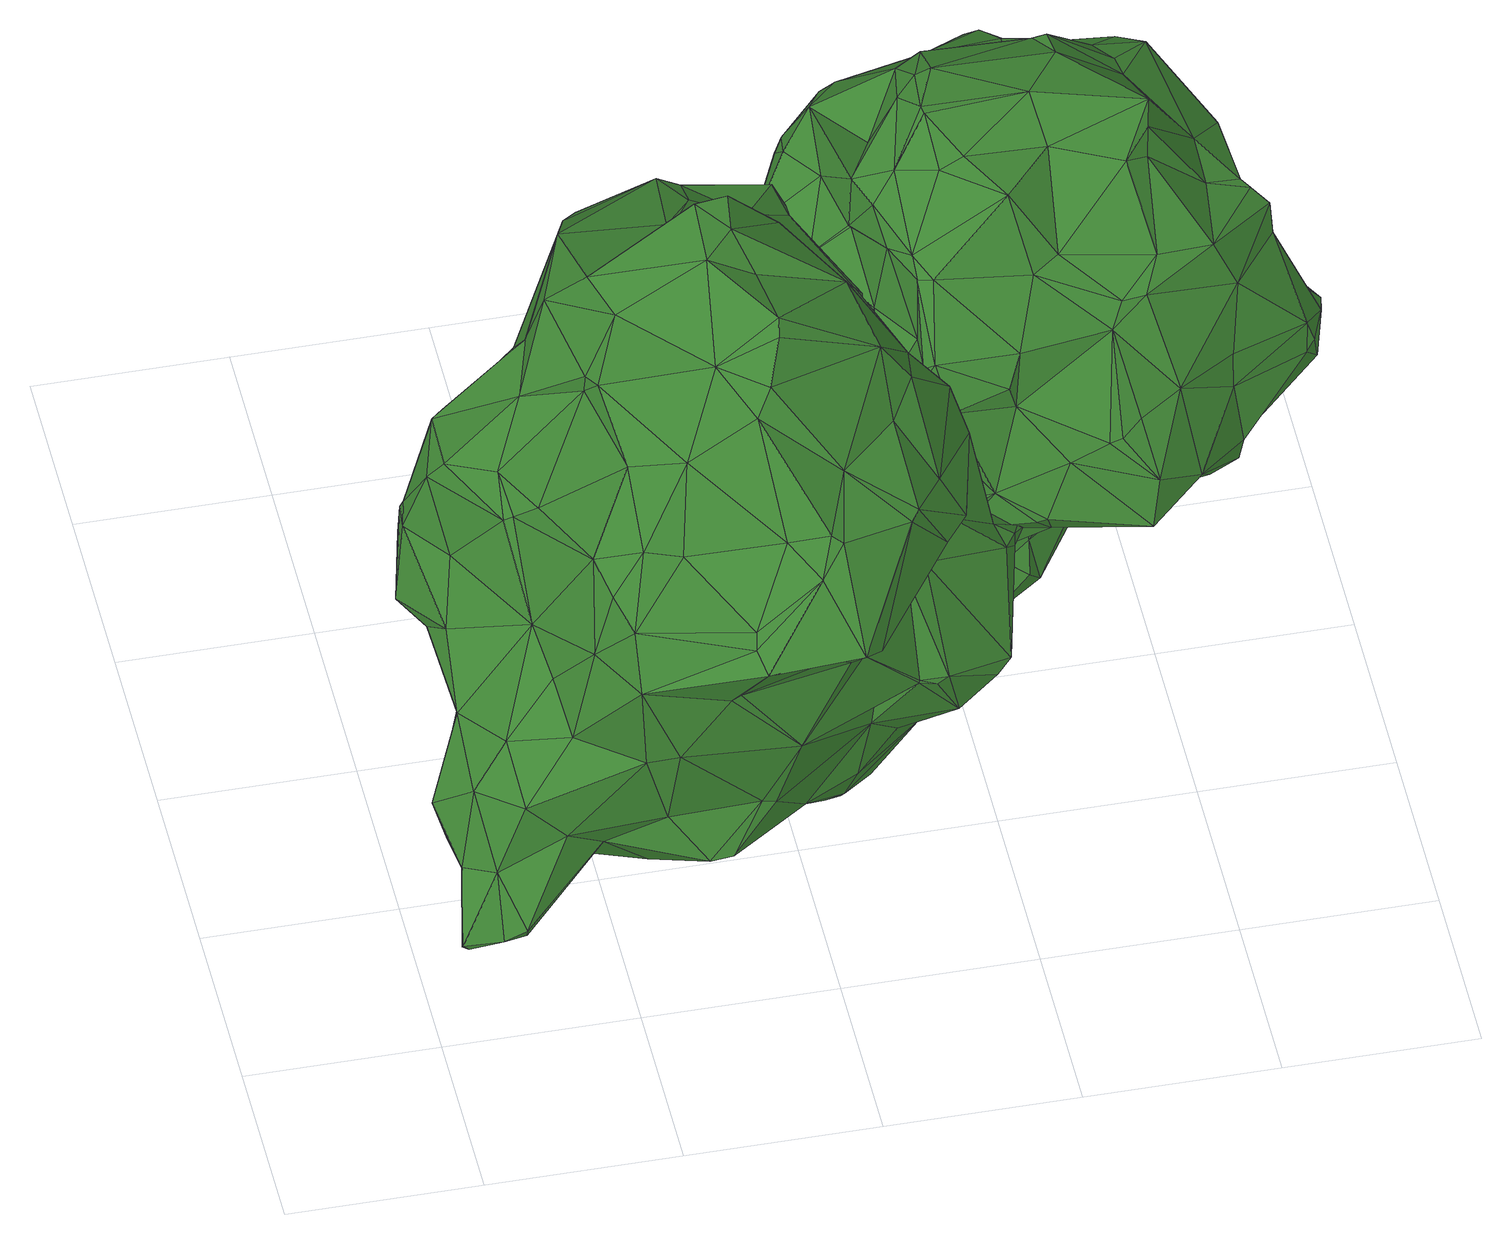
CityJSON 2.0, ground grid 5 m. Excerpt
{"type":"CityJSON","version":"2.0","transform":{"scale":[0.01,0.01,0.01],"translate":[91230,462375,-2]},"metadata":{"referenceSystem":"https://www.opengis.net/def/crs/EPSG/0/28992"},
"CityObjects":{
"tree1":{"type":"SolitaryVegetationObject","attributes":{"gtid":41,"crown_width_m":15.47,"crown_median_z":5.97,"trunk_H_m":6.98,"trunk_DBH_m":0.792,"trunk_radius_m":0.396,"trunk_base_height_m":-1.01,"original_gtid":"41"},"geometry":[{"type":"Solid","lod":"3","boundaries":[[[[0,1,2]],[[3,4,5]],[[6,7,8]],[[6,8,9]],[[10,11,12]],[[13,14,15]],[[16,17,18]],[[19,20,21]],[[22,23,24]],[[25,26,27]],[[28,29,30]],[[31,32,33]],[[34,35,36]],[[37,38,39]],[[40,41,42]],[[43,44,45]],[[46,2,47]],[[48,49,50]],[[34,36,51]],[[52,53,54]],[[55,56,3]],[[57,58,59]],[[60,61,62]],[[55,63,64]],[[65,64,63]],[[11,66,67]],[[68,69,70]],[[21,71,72]],[[20,71,21]],[[73,71,20]],[[24,74,75]],[[76,77,61]],[[78,79,80]],[[81,82,83]],[[19,70,69]],[[19,69,20]],[[80,84,85]],[[86,87,88]],[[61,89,76]],[[90,91,15]],[[92,91,90]],[[57,59,93]],[[52,93,59]],[[19,94,70]],[[77,76,95]],[[77,95,96]],[[97,66,11]],[[98,99,100]],[[101,102,103]],[[104,24,23]],[[105,106,107]],[[106,105,108]],[[41,68,42]],[[41,109,68]],[[11,67,110]],[[111,112,113]],[[104,74,24]],[[14,114,15]],[[115,116,117]],[[118,117,116]],[[119,120,121]],[[122,97,123]],[[124,80,125]],[[72,121,120]],[[11,110,12]],[[18,126,127]],[[18,41,126]],[[18,17,41]],[[66,128,129]],[[130,128,66]],[[23,110,104]],[[94,26,131]],[[25,131,26]],[[132,133,121]],[[134,135,136]],[[137,71,138]],[[139,140,103]],[[126,80,127]],[[141,142,143]],[[144,145,146]],[[144,146,147]],[[67,66,148]],[[58,149,59]],[[150,151,32]],[[2,149,58]],[[106,108,152]],[[150,32,153]],[[154,82,31]],[[66,155,148]],[[38,117,39]],[[100,117,38]],[[2,58,0]],[[156,142,141]],[[101,157,158]],[[159,160,161]],[[162,161,160]],[[122,153,81]],[[129,163,164]],[[52,59,149]],[[0,58,134]],[[113,165,111]],[[90,166,167]],[[90,167,168]],[[72,169,121]],[[123,97,170]],[[16,18,171]],[[168,172,90]],[[131,42,94]],[[150,173,174]],[[175,176,177]],[[27,178,119]],[[179,129,128]],[[127,80,124]],[[92,172,141]],[[94,21,178]],[[126,78,80]],[[180,181,76]],[[5,182,3]],[[129,155,66]],[[91,183,13]],[[122,130,97]],[[102,184,171]],[[48,171,184]],[[14,101,114]],[[14,13,101]],[[144,185,145]],[[60,89,61]],[[86,88,28]],[[36,131,25]],[[52,186,93]],[[42,68,70]],[[149,53,52]],[[61,77,96]],[[141,143,92]],[[48,16,171]],[[187,188,189]],[[190,29,28]],[[119,45,27]],[[27,45,25]],[[143,142,191]],[[100,38,98]],[[18,192,171]],[[97,130,66]],[[143,191,193]],[[92,143,193]],[[16,109,17]],[[41,17,109]],[[142,156,194]],[[187,189,195]],[[127,113,18]],[[80,79,84]],[[8,113,112]],[[111,165,124]],[[127,165,113]],[[127,124,165]],[[129,164,155]],[[152,155,164]],[[43,45,119]],[[72,71,137]],[[191,142,194]],[[193,196,30]],[[193,30,29]],[[197,198,199]],[[200,201,198]],[[1,47,2]],[[202,203,204]],[[98,38,22]],[[35,40,131]],[[35,131,36]],[[205,206,207]],[[207,208,205]],[[173,150,209]],[[150,153,209]],[[87,86,210]],[[196,28,30]],[[29,190,211]],[[134,1,0]],[[62,64,60]],[[26,94,178]],[[26,178,27]],[[57,134,58]],[[42,70,94]],[[25,44,36]],[[21,72,178]],[[25,45,44]],[[40,42,131]],[[212,213,34]],[[214,34,213]],[[214,213,212]],[[57,135,134]],[[51,36,44]],[[46,1,215]],[[121,169,216]],[[217,50,49]],[[73,138,71]],[[218,200,219]],[[74,108,105]],[[220,221,199]],[[109,222,68]],[[163,223,200]],[[201,200,223]],[[1,224,188]],[[201,199,198]],[[216,132,121]],[[198,225,226]],[[87,226,225]],[[51,227,162]],[[51,44,227]],[[155,108,148]],[[101,228,157]],[[84,229,85]],[[195,230,231]],[[119,178,120]],[[120,178,72]],[[153,122,209]],[[232,220,233]],[[15,91,13]],[[189,188,234]],[[189,234,195]],[[99,84,79]],[[166,15,114]],[[166,114,140]],[[98,235,99]],[[104,108,74]],[[110,108,104]],[[179,233,220]],[[93,236,57]],[[179,220,199]],[[144,219,200]],[[147,219,144]],[[54,53,197]],[[151,237,238]],[[37,39,239]],[[239,39,159]],[[83,232,233]],[[236,82,154]],[[240,9,8]],[[32,82,153]],[[57,236,154]],[[212,207,115]],[[69,228,204]],[[29,91,193]],[[241,31,33]],[[205,162,206]],[[230,136,65]],[[44,182,227]],[[5,227,182]],[[169,72,137]],[[241,33,89]],[[175,177,75]],[[208,207,212]],[[83,186,232]],[[186,83,93]],[[76,89,238]],[[241,242,135]],[[123,209,122]],[[176,175,240]],[[153,82,81]],[[243,173,244]],[[243,244,245]],[[217,49,102]],[[217,102,101]],[[148,108,110]],[[148,110,67]],[[237,76,238]],[[172,92,90]],[[210,226,87]],[[227,5,246]],[[247,204,228]],[[134,248,1]],[[95,159,161]],[[95,161,96]],[[62,61,56]],[[118,162,160]],[[75,98,24]],[[22,24,98]],[[197,199,221]],[[197,221,54]],[[43,182,44]],[[129,179,223]],[[163,129,223]],[[34,51,205]],[[54,232,186]],[[186,52,54]],[[154,31,135]],[[136,242,65]],[[135,242,136]],[[164,163,218]],[[150,180,151]],[[249,183,211]],[[92,193,91]],[[90,15,166]],[[101,103,114]],[[193,191,196]],[[200,198,144]],[[147,250,251]],[[209,123,244]],[[60,64,242]],[[181,252,253]],[[181,253,95]],[[182,43,133]],[[182,133,3]],[[96,161,246]],[[216,230,65]],[[99,117,100]],[[249,254,183]],[[13,183,254]],[[255,116,207]],[[115,99,79]],[[39,117,118]],[[118,160,256]],[[50,222,109]],[[159,256,160]],[[22,257,23]],[[9,146,145]],[[9,250,146]],[[257,258,12]],[[257,239,258]],[[110,23,257]],[[222,157,69]],[[259,125,235]],[[259,235,98]],[[107,260,261]],[[110,257,12]],[[74,175,75]],[[125,259,177]],[[75,177,259]],[[105,175,74]],[[79,78,262]],[[9,139,7]],[[231,216,138]],[[231,230,216]],[[169,138,216]],[[80,229,125]],[[85,229,80]],[[115,79,262]],[[212,115,262]],[[140,263,166]],[[166,263,167]],[[192,264,7]],[[113,7,264]],[[118,116,255]],[[265,266,195]],[[265,138,202]],[[231,138,265]],[[144,226,185]],[[202,138,73]],[[107,261,105]],[[175,105,261]],[[266,249,211]],[[125,229,235]],[[162,205,51]],[[227,246,162]],[[215,190,88]],[[245,244,123]],[[190,28,88]],[[267,266,211]],[[134,136,248]],[[197,268,88]],[[31,82,32]],[[236,93,82]],[[93,83,82]],[[233,179,128]],[[147,146,250]],[[240,175,261]],[[219,147,269]],[[69,157,228]],[[251,260,107]],[[198,226,144]],[[156,270,196]],[[257,22,37]],[[257,37,239]],[[151,180,237]],[[115,117,99]],[[197,225,198]],[[87,225,197]],[[210,185,226]],[[210,168,185]],[[132,216,63]],[[41,40,271]],[[230,248,136]],[[54,221,232]],[[232,221,220]],[[241,135,31]],[[171,192,103]],[[111,177,176]],[[88,87,197]],[[173,209,244]],[[169,137,138]],[[10,12,170]],[[243,170,12]],[[188,215,1]],[[113,8,7]],[[102,49,184]],[[12,258,243]],[[19,21,94]],[[145,167,263]],[[6,9,7]],[[91,211,183]],[[35,34,214]],[[95,76,181]],[[272,95,273]],[[272,273,159]],[[89,33,238]],[[112,274,8]],[[10,170,97]],[[130,122,81]],[[155,152,108]],[[4,3,56]],[[4,56,61]],[[273,239,159]],[[159,39,256]],[[161,162,246]],[[55,62,56]],[[55,64,62]],[[275,133,132]],[[3,133,275]],[[3,275,132]],[[119,133,43]],[[119,121,133]],[[4,246,5]],[[96,246,61]],[[4,61,246]],[[176,274,111]],[[125,177,124]],[[124,177,111]],[[112,111,274]],[[8,274,240]],[[240,261,260]],[[240,260,9]],[[190,215,211]],[[200,218,163]],[[158,157,222]],[[29,211,91]],[[230,195,248]],[[64,65,242]],[[167,145,185]],[[167,185,168]],[[245,170,243]],[[69,203,73]],[[1,248,224]],[[195,224,248]],[[231,265,195]],[[267,211,215]],[[141,270,156]],[[151,238,32]],[[32,238,33]],[[256,39,118]],[[37,22,38]],[[115,207,116]],[[130,81,276]],[[130,276,128]],[[128,276,233]],[[83,233,276]],[[83,276,81]],[[132,63,3]],[[273,253,252]],[[3,63,55]],[[216,65,63]],[[237,180,76]],[[48,184,49]],[[40,35,271]],[[262,271,212]],[[262,78,271]],[[41,271,126]],[[78,126,271]],[[172,270,141]],[[215,187,267]],[[188,187,215]],[[277,243,278]],[[267,187,266]],[[195,266,187]],[[243,258,278]],[[75,259,98]],[[176,240,274]],[[266,247,249]],[[202,204,247]],[[266,265,247]],[[202,247,265]],[[215,88,46]],[[272,159,95]],[[123,170,245]],[[140,114,103]],[[171,103,102]],[[101,158,217]],[[50,217,158]],[[197,53,268]],[[28,196,86]],[[145,263,9]],[[158,222,50]],[[68,222,69]],[[48,50,16]],[[109,16,50]],[[57,279,135]],[[18,264,192]],[[113,264,18]],[[277,239,273]],[[277,273,252]],[[224,195,234]],[[224,234,188]],[[60,242,89]],[[277,278,239]],[[247,228,254]],[[255,207,206]],[[118,255,206]],[[118,206,162]],[[241,89,242]],[[239,278,258]],[[173,243,277]],[[10,97,11]],[[7,139,103]],[[7,103,192]],[[20,69,73]],[[147,251,107]],[[208,280,205]],[[208,212,280]],[[194,156,196]],[[191,194,196]],[[34,280,212]],[[271,281,212]],[[271,35,281]],[[214,281,35]],[[214,212,281]],[[204,203,69]],[[73,203,202]],[[139,9,263]],[[139,263,140]],[[168,270,172]],[[86,196,270]],[[168,210,270]],[[86,270,210]],[[205,280,34]],[[277,252,174]],[[277,174,173]],[[150,174,180]],[[180,174,181]],[[181,174,252]],[[199,201,223]],[[199,223,179]],[[2,268,149]],[[53,149,268]],[[46,47,1]],[[268,2,46]],[[268,46,88]],[[273,95,253]],[[154,135,279]],[[154,279,57]],[[229,84,235]],[[99,235,84]],[[247,254,249]],[[101,254,228]],[[13,254,101]],[[218,269,164]],[[219,269,218]],[[107,106,269]],[[107,269,147]],[[106,152,269]],[[164,269,152]],[[251,250,260]],[[9,260,250]],[[282,283,284]],[[282,284,285]],[[285,284,286]],[[285,286,287]],[[284,283,288]],[[284,288,286]],[[286,288,289]],[[286,289,287]],[[288,283,290]],[[288,290,289]],[[289,290,291]],[[289,291,287]],[[290,283,292]],[[290,292,291]],[[291,292,293]],[[291,293,287]],[[292,283,294]],[[292,294,293]],[[293,294,295]],[[293,295,287]],[[294,283,296]],[[294,296,295]],[[295,296,297]],[[295,297,287]],[[296,283,298]],[[296,298,297]],[[297,298,299]],[[297,299,287]],[[298,283,300]],[[298,300,299]],[[299,300,301]],[[299,301,287]],[[300,283,302]],[[300,302,301]],[[301,302,303]],[[301,303,287]],[[302,283,304]],[[302,304,303]],[[303,304,305]],[[303,305,287]],[[304,283,306]],[[304,306,305]],[[305,306,307]],[[305,307,287]],[[306,283,308]],[[306,308,307]],[[307,308,309]],[[307,309,287]],[[308,283,310]],[[308,310,309]],[[309,310,311]],[[309,311,287]],[[310,283,312]],[[310,312,311]],[[311,312,313]],[[311,313,287]],[[312,283,314]],[[312,314,313]],[[313,314,315]],[[313,315,287]],[[314,283,316]],[[314,316,315]],[[315,316,317]],[[315,317,287]],[[316,283,318]],[[316,318,317]],[[317,318,319]],[[317,319,287]],[[318,283,320]],[[318,320,319]],[[319,320,321]],[[319,321,287]],[[320,283,322]],[[320,322,321]],[[321,322,323]],[[321,323,287]],[[322,283,324]],[[322,324,323]],[[323,324,325]],[[323,325,287]],[[324,283,326]],[[324,326,325]],[[325,326,327]],[[325,327,287]],[[326,283,328]],[[326,328,327]],[[327,328,329]],[[327,329,287]],[[328,283,330]],[[328,330,329]],[[329,330,331]],[[329,331,287]],[[330,283,282]],[[330,282,331]],[[331,282,285]],[[331,285,287]]]]}]},
"tree2":{"type":"SolitaryVegetationObject","attributes":{"gtid":53,"crown_width_m":13.97,"crown_median_z":5.99,"trunk_H_m":6.91,"trunk_DBH_m":0.704,"trunk_radius_m":0.352,"trunk_base_height_m":-0.92,"original_gtid":"53"},"geometry":[{"type":"Solid","lod":"3","boundaries":[[[[332,333,334]],[[335,336,337]],[[338,339,340]],[[341,342,343]],[[344,345,346]],[[347,348,349]],[[350,348,351]],[[352,353,354]],[[355,356,357]],[[358,359,360]],[[361,362,363]],[[333,332,360]],[[364,365,366]],[[367,368,369]],[[370,347,371]],[[335,372,373]],[[374,375,376]],[[377,378,379]],[[380,381,334]],[[335,382,336]],[[383,384,385]],[[383,385,386]],[[387,388,389]],[[351,390,350]],[[391,392,393]],[[394,395,396]],[[363,397,398]],[[369,399,400]],[[401,402,403]],[[370,371,404]],[[405,406,407]],[[405,408,406]],[[409,332,410]],[[411,412,356]],[[411,356,355]],[[413,414,349]],[[415,416,412]],[[349,350,413]],[[417,418,419]],[[415,412,411]],[[332,334,420]],[[421,397,363]],[[369,400,422]],[[423,424,425]],[[421,363,362]],[[426,427,428]],[[407,406,429]],[[430,416,431]],[[382,416,415]],[[370,407,432]],[[431,382,335]],[[433,390,434]],[[363,398,435]],[[436,411,437]],[[438,353,439]],[[362,440,421]],[[441,442,443]],[[335,373,431]],[[444,445,446]],[[352,354,447]],[[352,447,427]],[[448,422,449]],[[450,409,451]],[[452,453,454]],[[452,454,455]],[[337,336,456]],[[334,381,420]],[[457,374,458]],[[459,369,447]],[[460,461,462]],[[460,462,463]],[[464,465,466]],[[402,438,443]],[[349,467,468]],[[347,349,468]],[[455,454,469]],[[357,470,471]],[[472,473,474]],[[353,352,441]],[[447,369,368]],[[475,476,477]],[[478,475,477]],[[378,479,379]],[[479,480,481]],[[337,345,335]],[[478,482,483]],[[484,346,345]],[[420,381,485]],[[486,485,381]],[[487,488,489]],[[440,490,421]],[[491,492,493]],[[452,494,495]],[[496,497,498]],[[358,360,499]],[[500,501,502]],[[419,418,503]],[[504,342,505]],[[506,484,507]],[[464,508,465]],[[409,410,451]],[[506,488,343]],[[509,510,511]],[[506,512,488]],[[455,513,452]],[[514,388,515]],[[514,515,450]],[[443,516,402]],[[349,414,467]],[[391,517,392]],[[366,399,518]],[[366,497,399]],[[444,519,520]],[[521,391,522]],[[431,416,382]],[[362,361,440]],[[509,523,524]],[[481,480,525]],[[526,527,528]],[[522,529,521]],[[530,355,531]],[[532,481,525]],[[532,525,533]],[[529,534,521]],[[535,534,529]],[[536,519,537]],[[491,493,538]],[[385,384,539]],[[447,428,427]],[[540,541,542]],[[540,543,541]],[[544,542,541]],[[443,438,439]],[[441,443,439]],[[545,546,547]],[[548,547,546]],[[549,550,551]],[[544,552,542]],[[370,553,405]],[[468,554,347]],[[555,429,357]],[[439,353,441]],[[428,368,367]],[[434,501,556]],[[556,501,557]],[[447,354,472]],[[544,351,348]],[[544,348,558]],[[548,545,547]],[[548,559,545]],[[560,380,561]],[[554,371,347]],[[506,458,374]],[[540,542,552]],[[562,563,564]],[[404,371,554]],[[390,433,413]],[[407,370,405]],[[496,399,497]],[[400,399,496]],[[565,456,336]],[[405,553,408]],[[566,358,567]],[[566,567,568]],[[451,514,450]],[[404,553,370]],[[379,479,481]],[[430,470,416]],[[332,409,450]],[[497,569,498]],[[470,357,412]],[[356,412,357]],[[416,470,412]],[[447,368,428]],[[570,571,427]],[[343,488,487]],[[570,427,426]],[[361,572,440]],[[420,485,394]],[[514,525,480]],[[420,410,332]],[[376,573,463]],[[377,574,575]],[[459,447,472]],[[474,459,472]],[[385,576,386]],[[425,575,423]],[[445,577,427]],[[442,577,445]],[[436,415,411]],[[487,578,341]],[[353,472,354]],[[379,481,579]],[[504,551,342]],[[343,342,551]],[[475,453,476]],[[491,400,496]],[[538,400,491]],[[580,581,524]],[[507,484,345]],[[507,345,337]],[[428,367,448]],[[561,380,582]],[[455,583,503]],[[584,503,583]],[[585,502,586]],[[573,502,501]],[[397,453,398]],[[532,579,481]],[[569,579,532]],[[569,532,498]],[[587,540,333]],[[332,450,360]],[[495,494,588]],[[366,589,364]],[[590,543,591]],[[480,388,514]],[[479,388,480]],[[559,592,545]],[[587,543,540]],[[593,574,594]],[[474,593,594]],[[376,375,573]],[[376,346,484]],[[343,551,458]],[[568,494,566]],[[497,595,569]],[[579,569,595]],[[384,515,539]],[[558,561,552]],[[531,468,467]],[[596,355,597]],[[386,425,424]],[[521,598,391]],[[599,376,484]],[[465,600,466]],[[465,601,600]],[[406,602,429]],[[603,511,510]],[[367,369,448]],[[534,548,604]],[[555,605,429]],[[604,492,598]],[[604,598,521]],[[431,373,430]],[[568,482,478]],[[540,582,606]],[[604,548,546]],[[499,384,383]],[[549,551,504]],[[343,487,341]],[[607,608,609]],[[383,610,567]],[[499,515,384]],[[558,552,544]],[[443,611,612]],[[613,605,555]],[[360,359,333]],[[506,599,484]],[[373,372,463]],[[473,338,614]],[[423,614,338]],[[453,475,454]],[[446,445,571]],[[541,390,544]],[[494,568,588]],[[444,446,519]],[[615,606,333]],[[540,606,615]],[[540,615,333]],[[507,512,506]],[[614,593,616]],[[344,346,376]],[[617,508,618]],[[395,608,607]],[[503,513,455]],[[453,452,495]],[[469,454,478]],[[533,619,532]],[[543,390,541]],[[537,592,559]],[[537,559,535]],[[527,620,528]],[[621,528,620]],[[621,620,622]],[[613,555,471]],[[443,612,623]],[[606,380,334]],[[570,426,537]],[[575,574,593]],[[486,624,609]],[[592,537,625]],[[426,625,537]],[[492,546,493]],[[545,493,546]],[[551,457,458]],[[611,442,445]],[[465,508,617]],[[465,617,601]],[[443,442,611]],[[594,589,474]],[[506,343,458]],[[333,606,334]],[[483,403,626]],[[513,503,627]],[[429,602,357]],[[433,628,414]],[[433,414,413]],[[512,437,488]],[[467,414,628]],[[357,471,555]],[[472,339,473]],[[355,602,408]],[[357,602,355]],[[530,531,467]],[[393,629,391]],[[396,451,630]],[[396,630,394]],[[421,588,476]],[[477,476,588]],[[527,598,492]],[[390,351,544]],[[360,450,631]],[[360,631,499]],[[434,464,501]],[[355,596,531]],[[573,375,586]],[[591,587,632]],[[591,632,566]],[[359,632,587]],[[611,419,612]],[[478,588,568]],[[478,477,588]],[[385,539,389]],[[633,590,634]],[[387,515,388]],[[558,348,432]],[[382,415,565]],[[382,565,336]],[[635,580,523]],[[580,524,523]],[[345,372,335]],[[621,622,498]],[[435,636,363]],[[617,452,513]],[[377,364,574]],[[364,589,594]],[[427,577,637]],[[638,434,556]],[[562,639,640]],[[393,641,642]],[[575,614,423]],[[499,383,358]],[[576,643,644]],[[576,644,425]],[[536,642,519]],[[474,473,616]],[[401,438,402]],[[590,508,464]],[[575,593,614]],[[645,423,646]],[[338,646,423]],[[377,647,378]],[[643,378,647]],[[576,385,648]],[[561,582,552]],[[505,635,504]],[[505,580,635]],[[625,426,449]],[[577,442,637]],[[363,636,361]],[[435,504,635]],[[483,482,424]],[[406,408,602]],[[452,617,494]],[[516,584,583]],[[516,583,455]],[[499,631,515]],[[450,515,631]],[[616,593,474]],[[445,427,571]],[[474,589,459]],[[518,459,589]],[[427,637,352]],[[441,352,637]],[[559,534,535]],[[473,614,616]],[[586,502,573]],[[595,497,365]],[[522,649,529]],[[534,604,521]],[[459,518,369]],[[441,637,442]],[[394,630,420]],[[490,650,453]],[[635,636,435]],[[651,561,558]],[[424,482,610]],[[652,601,653]],[[653,601,549]],[[605,654,624]],[[609,624,654]],[[626,469,483]],[[455,469,626]],[[655,586,375]],[[424,610,386]],[[537,519,570]],[[425,386,576]],[[526,607,656]],[[617,627,657]],[[606,582,380]],[[425,647,575]],[[445,444,611]],[[419,611,444]],[[424,423,645]],[[424,645,483]],[[520,519,642]],[[403,646,338]],[[435,653,504]],[[495,490,453]],[[430,462,471]],[[587,333,359]],[[642,641,658]],[[429,605,659]],[[561,659,560]],[[560,659,605]],[[560,605,624]],[[628,530,467]],[[640,660,563]],[[656,660,640]],[[498,622,496]],[[476,453,421]],[[376,599,374]],[[506,374,599]],[[661,531,596]],[[421,453,397]],[[398,650,435]],[[377,575,647]],[[656,517,526]],[[386,610,383]],[[623,516,443]],[[350,390,413]],[[552,582,540]],[[565,512,456]],[[434,543,464]],[[638,433,434]],[[402,516,403]],[[626,403,516]],[[564,461,662]],[[564,662,663]],[[603,572,511]],[[358,566,632]],[[629,393,536]],[[642,536,393]],[[520,642,586]],[[428,449,426]],[[535,629,536]],[[535,536,537]],[[653,490,652]],[[613,471,462]],[[601,652,638]],[[528,607,526]],[[395,607,528]],[[440,572,603]],[[639,656,640]],[[457,551,417]],[[337,456,512]],[[407,558,432]],[[349,348,350]],[[347,432,348]],[[347,370,432]],[[571,519,446]],[[571,570,519]],[[419,444,417]],[[444,520,417]],[[567,482,568]],[[543,590,464]],[[494,617,618]],[[635,523,636]],[[523,361,636]],[[505,342,580]],[[490,510,652]],[[588,421,490]],[[495,588,490]],[[391,649,522]],[[649,391,629]],[[517,656,392]],[[639,392,656]],[[393,392,639]],[[623,584,516]],[[496,622,491]],[[612,584,623]],[[513,627,617]],[[419,584,612]],[[549,504,653]],[[434,390,543]],[[419,503,584]],[[383,567,358]],[[340,339,401]],[[401,339,438]],[[366,365,497]],[[437,489,488]],[[664,489,437]],[[594,574,364]],[[509,524,433]],[[433,638,509]],[[586,655,520]],[[587,591,543]],[[647,644,643]],[[564,563,461]],[[638,510,509]],[[652,510,638]],[[417,520,655]],[[457,655,374]],[[647,425,644]],[[503,418,627]],[[654,563,660]],[[560,381,380]],[[535,649,629]],[[529,649,535]],[[530,664,437]],[[501,466,573]],[[633,494,618]],[[573,466,556]],[[556,466,600]],[[369,518,399]],[[487,489,628]],[[338,340,401]],[[572,361,511]],[[517,391,598]],[[448,449,428]],[[518,589,366]],[[585,586,663]],[[613,654,605]],[[638,556,601]],[[601,556,600]],[[527,665,620]],[[622,620,665]],[[455,626,516]],[[337,512,507]],[[556,557,666]],[[655,375,374]],[[609,660,656]],[[633,618,508]],[[437,512,436]],[[501,666,557]],[[573,556,666]],[[517,598,527]],[[548,534,559]],[[625,545,592]],[[498,619,621]],[[532,619,498]],[[490,440,603]],[[603,510,490]],[[417,655,457]],[[372,344,463]],[[376,463,344]],[[361,523,509]],[[344,372,345]],[[533,396,667]],[[451,396,533]],[[401,403,338]],[[567,610,482]],[[361,509,511]],[[613,462,461]],[[373,462,430]],[[463,462,373]],[[358,632,359]],[[628,578,487]],[[668,669,460]],[[410,630,451]],[[453,650,398]],[[670,341,578]],[[663,642,658]],[[586,642,663]],[[420,630,410]],[[666,501,500]],[[671,666,500]],[[469,478,483]],[[624,486,381]],[[624,381,560]],[[494,634,566]],[[633,634,494]],[[379,365,377]],[[395,672,667]],[[395,528,672]],[[364,377,365]],[[533,667,619]],[[486,608,394]],[[609,608,486]],[[395,667,396]],[[673,573,666]],[[564,674,639]],[[468,661,554]],[[573,673,463]],[[463,673,460]],[[530,489,664]],[[628,489,530]],[[633,508,590]],[[464,466,501]],[[639,674,393]],[[591,566,634]],[[591,634,590]],[[545,625,449]],[[663,674,564]],[[622,665,491]],[[491,665,492]],[[492,665,527]],[[595,365,379]],[[379,579,595]],[[674,663,658]],[[355,530,411]],[[408,597,355]],[[654,660,609]],[[411,530,437]],[[645,646,483]],[[483,646,403]],[[478,454,475]],[[378,389,479]],[[387,539,515]],[[621,667,672]],[[619,667,621]],[[388,479,389]],[[643,389,378]],[[385,389,648]],[[576,648,389]],[[576,389,643]],[[674,641,393]],[[394,485,486]],[[527,675,517]],[[526,517,675]],[[526,675,527]],[[404,554,661]],[[461,654,613]],[[407,676,558]],[[651,558,676]],[[429,676,407]],[[659,561,676]],[[659,676,429]],[[651,676,561]],[[661,468,531]],[[596,597,661]],[[418,417,657]],[[353,339,472]],[[473,339,338]],[[353,438,339]],[[460,673,668]],[[430,471,470]],[[538,422,400]],[[673,666,668]],[[671,500,668]],[[671,668,666]],[[493,422,538]],[[387,389,539]],[[674,658,641]],[[653,435,650]],[[490,653,650]],[[461,563,654]],[[524,670,433]],[[433,670,578]],[[433,578,628]],[[528,621,672]],[[609,656,607]],[[562,640,563]],[[663,662,585]],[[601,550,549]],[[417,550,657]],[[657,550,601]],[[617,657,601]],[[551,550,417]],[[451,677,514]],[[525,514,677]],[[533,677,451]],[[525,677,533]],[[604,546,492]],[[394,608,395]],[[436,565,415]],[[512,565,436]],[[341,581,342]],[[670,581,341]],[[524,581,670]],[[580,342,581]],[[562,564,639]],[[369,422,448]],[[545,422,493]],[[449,422,545]],[[668,500,669]],[[662,669,500]],[[662,500,502]],[[662,502,585]],[[461,669,662]],[[460,669,461]],[[657,627,418]],[[661,597,404]],[[408,553,597]],[[404,597,553]],[[678,679,680]],[[678,680,681]],[[681,680,682]],[[681,682,683]],[[680,679,684]],[[680,684,682]],[[682,684,685]],[[682,685,683]],[[684,679,686]],[[684,686,685]],[[685,686,687]],[[685,687,683]],[[686,679,688]],[[686,688,687]],[[687,688,689]],[[687,689,683]],[[688,679,690]],[[688,690,689]],[[689,690,691]],[[689,691,683]],[[690,679,692]],[[690,692,691]],[[691,692,693]],[[691,693,683]],[[692,679,694]],[[692,694,693]],[[693,694,695]],[[693,695,683]],[[694,679,696]],[[694,696,695]],[[695,696,697]],[[695,697,683]],[[696,679,698]],[[696,698,697]],[[697,698,699]],[[697,699,683]],[[698,679,700]],[[698,700,699]],[[699,700,701]],[[699,701,683]],[[700,679,702]],[[700,702,701]],[[701,702,703]],[[701,703,683]],[[702,679,704]],[[702,704,703]],[[703,704,705]],[[703,705,683]],[[704,679,706]],[[704,706,705]],[[705,706,707]],[[705,707,683]],[[706,679,708]],[[706,708,707]],[[707,708,709]],[[707,709,683]],[[708,679,710]],[[708,710,709]],[[709,710,711]],[[709,711,683]],[[710,679,712]],[[710,712,711]],[[711,712,713]],[[711,713,683]],[[712,679,714]],[[712,714,713]],[[713,714,715]],[[713,715,683]],[[714,679,716]],[[714,716,715]],[[715,716,717]],[[715,717,683]],[[716,679,718]],[[716,718,717]],[[717,718,719]],[[717,719,683]],[[718,679,720]],[[718,720,719]],[[719,720,721]],[[719,721,683]],[[720,679,722]],[[720,722,721]],[[721,722,723]],[[721,723,683]],[[722,679,724]],[[722,724,723]],[[723,724,725]],[[723,725,683]],[[724,679,726]],[[724,726,725]],[[725,726,727]],[[725,727,683]],[[726,679,678]],[[726,678,727]],[[727,678,681]],[[727,681,683]]]]}]}
},
"vertices":[
[110,1034,854],[211,985,758],[73,886,774],[884,1724,742],[922,1723,815],[963,1699,776],[1192,479,631],[1171,445,546],[1262,309,794],[952,230,715],[953,777,1802],[974,611,1806],[1183,790,1719],[636,524,196],[642,506,199],[607,427,216],[1209,633,191],[1260,674,208],[1315,582,395],[1053,1188,256],[844,1236,180],[947,1344,173],[1434,759,1343],[1317,656,1496],[1354,501,1288],[1218,1549,331],[1224,1560,256],[1219,1565,255],[78,482,460],[133,563,327],[110,452,359],[429,1172,1290],[590,1349,1521],[662,1395,1403],[1075,1235,586],[1199,1034,348],[1202,1333,360],[1248,1032,1297],[1384,797,1219],[1285,1125,1240],[1280,964,253],[1320,771,220],[1252,969,210],[1079,1549,474],[1204,1543,445],[1186,1567,383],[139,831,719],[124,872,736],[1134,573,212],[1075,526,235],[1086,627,218],[1163,1328,610],[146,862,1197],[194,814,966],[307,717,1153],[700,1653,812],[885,1723,785],[192,1073,1028],[106,997,977],[107,959,1031],[623,1648,932],[909,1743,1038],[638,1668,870],[700,1518,790],[618,1625,869],[549,1385,746],[810,581,1701],[968,577,1773],[1088,887,205],[827,931,220],[1158,1059,208],[808,1292,185],[806,1424,171],[680,1083,220],[1272,354,1338],[1413,466,1185],[912,1568,1265],[1037,1672,1134],[1494,786,563],[1563,781,832],[1598,761,769],[457,940,1662],[429,1032,1448],[383,887,1399],[1608,775,824],[1618,763,824],[164,393,564],[248,406,705],[161,576,661],[848,1566,1215],[477,335,387],[314,474,272],[263,227,212],[192,1019,1237],[1234,1293,209],[1099,1443,1267],[1056,1645,1125],[832,791,1863],[1476,725,1209],[1493,785,910],[1423,773,1164],[760,602,236],[1067,509,246],[996,395,354],[1251,559,1450],[1246,317,1336],[1059,239,1372],[1086,96,1115],[1097,418,1443],[1121,731,197],[1239,656,1613],[1340,322,787],[1310,314,776],[1378,384,614],[694,452,240],[1283,859,839],[1196,904,1137],[1265,844,1127],[1259,1114,1220],[950,1512,255],[907,1503,257],[802,1480,336],[548,862,1796],[833,945,1908],[1522,449,697],[1554,649,876],[1497,714,539],[1503,649,550],[547,730,1551],[720,491,1478],[598,768,1745],[1238,1293,214],[822,1422,578],[1048,1544,523],[206,1129,916],[480,1282,975],[417,1285,883],[735,1388,208],[649,1233,308],[903,297,473],[790,266,341],[197,191,236],[111,196,224],[183,222,215],[543,190,1008],[645,214,752],[765,183,949],[838,86,1108],[931,503,1680],[92,893,1012],[816,1313,1654],[628,1380,1513],[1030,250,1394],[529,1120,1704],[284,1095,1223],[892,472,1612],[94,190,242],[858,855,262],[948,781,262],[1312,1213,1258],[1285,1192,1212],[1126,1422,1076],[1157,1307,968],[692,403,1246],[930,302,1341],[1480,410,684],[729,265,335],[632,303,469],[377,288,469],[724,1400,217],[911,874,1874],[1114,489,279],[257,198,254],[873,1198,1677],[873,1297,1635],[1354,403,1165],[1267,467,998],[1321,513,999],[971,1485,210],[585,562,1424],[925,1378,1500],[1006,1373,1515],[1083,1562,562],[552,711,192],[1111,526,236],[569,260,706],[185,839,1254],[496,740,544],[480,923,739],[594,915,688],[135,656,350],[109,201,222],[1140,453,375],[202,275,211],[93,194,238],[443,1032,377],[127,360,345],[353,593,906],[457,344,1018],[480,471,1217],[538,248,1163],[507,366,1178],[589,1071,224],[677,1042,219],[656,968,235],[935,1222,799],[943,1156,1061],[989,946,1007],[878,1017,813],[788,1053,1746],[271,286,584],[318,711,286],[1082,901,674],[898,1032,655],[923,1081,397],[222,757,627],[691,1389,519],[1044,599,246],[829,186,1166],[820,144,1145],[393,714,1181],[330,710,1167],[974,836,213],[598,431,1254],[475,1153,662],[378,463,838],[402,347,743],[1120,1502,673],[634,796,249],[1586,706,864],[425,1238,618],[580,1101,460],[307,786,1253],[522,782,1488],[576,1096,463],[1534,715,898],[226,1060,1225],[834,1372,1418],[662,1400,1414],[1254,1028,1462],[1106,225,994],[656,1385,1162],[641,1522,957],[1060,1011,1738],[823,1058,1770],[921,964,1901],[1073,1539,1016],[477,890,173],[425,1212,624],[445,851,164],[791,190,956],[1005,135,1083],[1112,1343,1547],[1144,1328,1482],[557,714,190],[1148,935,1161],[1298,1160,1235],[1336,789,1450],[1124,945,1630],[1407,609,1044],[1062,162,1041],[1134,144,1082],[1282,873,703],[865,292,487],[1251,511,453],[457,1033,335],[437,931,290],[401,757,312],[170,747,784],[1001,209,1287],[200,285,382],[1262,812,391],[1122,1268,1346],[1149,1310,1465],[1264,310,800],[859,1423,598],[524,771,1548],[1026,1228,1570],[1083,1003,1648],[439,1036,1033],[940,1132,713],[1025,830,479],[880,851,100],[840,852,99],[879,861,99],[869,871,797],[868,881,797],[829,872,797],[875,871,99],[864,891,797],[869,879,99],[858,899,796],[861,886,98],[850,905,796],[851,890,98],[841,910,796],[841,892,98],[830,911,796],[831,891,98],[820,910,795],[821,887,98],[810,907,795],[813,881,98],[802,900,795],[806,873,98],[796,892,796],[802,863,98],[791,883,796],[800,853,98],[790,873,796],[801,843,99],[791,862,796],[805,833,99],[794,853,797],[811,825,99],[800,844,797],[819,818,100],[808,838,797],[829,814,100],[818,834,798],[839,812,100],[828,832,798],[849,814,100],[838,833,798],[859,817,100],[848,837,798],[867,823,100],[857,843,798],[874,831,100],[863,851,798],[878,841,100],[867,860,798],
[1272,1749,1360],[1361,1827,1115],[1282,1783,1093],[1347,1018,228],[1414,1088,203],[1525,1075,200],[2266,1434,1192],[2339,1209,1266],[2321,1234,1131],[1884,1619,181],[2054,1598,204],[1868,1379,216],[1470,1103,264],[1547,1061,216],[1574,1071,237],[1273,2042,233],[1363,1990,372],[1447,1965,209],[1483,1971,331],[1460,1974,360],[2188,959,1007],[2399,1082,1064],[2191,975,1101],[1159,1612,183],[1153,1425,221],[1100,1429,328],[1725,1884,1156],[1664,1863,1110],[1522,1753,1322],[2050,1970,309],[2037,2040,402],[2147,1952,299],[1965,1173,1616],[1782,1237,1642],[1766,1039,1464],[1868,752,1087],[1921,791,1108],[1876,916,1300],[1162,1983,318],[1206,2029,202],[1351,1039,308],[1311,1042,322],[1726,1199,353],[1729,1304,550],[1654,1150,338],[2050,1307,1684],[1857,1498,1703],[1760,1355,1722],[1281,1745,985],[1221,1651,1082],[1321,1083,212],[1841,1832,1372],[1742,1863,1458],[1815,1762,1493],[2063,1769,1461],[1762,1614,1575],[1539,1597,1675],[1820,1604,1658],[1575,1868,501],[1307,888,711],[1384,936,832],[1459,952,823],[1087,1468,1288],[1212,1367,1267],[1269,1505,1393],[2191,1932,499],[2205,1907,496],[1695,997,1448],[1632,859,1323],[2376,1270,1066],[2467,1245,984],[2346,1503,957],[1141,2000,193],[1102,1949,260],[1077,1887,268],[1108,1917,351],[1056,1822,189],[1315,1736,1454],[1212,1702,1349],[1328,1454,179],[1181,1251,202],[1521,1956,290],[1513,1922,221],[1220,1219,203],[1182,1143,218],[1900,1305,705],[2115,1305,709],[2158,1271,659],[1192,1686,1314],[2151,1983,529],[1616,831,1172],[2277,1564,1317],[2105,1683,1306],[2126,1702,1493],[1931,692,833],[2073,785,894],[1950,702,977],[1085,1644,426],[1205,1122,343],[1231,1045,246],[1183,1963,355],[1721,1741,285],[1597,1793,521],[2186,1770,438],[1464,1284,242],[1451,1409,203],[2452,1169,1017],[2419,1087,1001],[1899,2022,475],[2396,1074,975],[2239,1062,742],[2449,1197,838],[2030,1111,752],[2124,937,741],[1998,914,762],[2035,862,1120],[1834,745,1083],[1737,759,1024],[1355,1734,1479],[1266,1626,1513],[2161,1719,863],[2212,1876,741],[2256,1872,806],[2308,1571,842],[1446,1113,201],[1903,1330,421],[1866,1312,345],[1968,949,1370],[1298,1312,634],[1280,1280,681],[1286,1222,510],[1438,1206,428],[1644,1666,787],[1740,1454,742],[1638,1507,719],[1490,1914,192],[1442,1959,196],[2222,1765,971],[1163,1201,267],[1193,1239,360],[2216,1043,1274],[2338,1239,1337],[2158,1050,1409],[2260,1907,800],[2211,1937,783],[2196,1940,787],[2249,1846,1005],[1537,1469,1739],[1498,1474,1719],[1485,1342,1737],[2102,1805,1091],[2281,1756,1060],[1608,1074,237],[1233,1582,1188],[1104,1512,1068],[1713,1548,248],[1649,1358,204],[1622,1500,233],[2095,1896,574],[1416,842,1340],[1279,803,1156],[1448,802,1207],[1979,1818,925],[2153,1886,754],[1442,984,1492],[1652,1094,1634],[1404,1060,1513],[1706,1880,1434],[1451,1548,765],[1537,1585,735],[1611,1442,749],[2215,1364,707],[2114,1568,335],[2083,1604,222],[1753,1191,225],[1566,1090,199],[1713,1648,860],[1908,1901,439],[1944,1846,489],[1884,1941,455],[1522,1217,210],[2274,1570,846],[1471,1572,1654],[1571,1711,1554],[2341,1327,777],[1304,907,847],[1906,942,1368],[1859,924,787],[1776,1165,697],[1308,756,793],[1342,835,659],[2049,1893,300],[1971,1760,310],[1447,1435,1688],[1235,1100,1080],[1264,889,1159],[1333,1173,1243],[1382,830,640],[1398,1640,198],[1302,1743,213],[1403,1265,1611],[1307,1324,1544],[1368,766,817],[1407,835,638],[1611,948,776],[1699,806,768],[1597,818,1245],[1778,1776,1503],[1475,1911,849],[1465,1936,614],[1421,1980,647],[1652,1865,802],[1429,1984,573],[1552,775,942],[1389,852,1131],[1490,811,904],[1398,783,843],[2048,1553,432],[1861,1488,521],[1936,1379,416],[1385,1993,690],[1122,1980,210],[1208,2027,198],[1109,1424,481],[1651,1618,444],[1460,1725,663],[1303,1929,441],[1473,793,821],[1223,1556,822],[1214,1795,685],[1262,1344,956],[1242,1316,719],[1461,1385,923],[1449,1187,214],[1835,1915,1005],[1865,1862,1072],[1986,1964,998],[1505,1213,1638],[1943,853,776],[1991,894,760],[1880,1971,463],[1571,1395,485],[2038,1256,1641],[2187,1425,1411],[1989,1694,1516],[2198,942,777],[1785,1655,241],[1490,1319,1734],[2042,1683,252],[1913,1666,213],[1368,1828,857],[2279,1351,741],[2294,1316,609],[1605,1393,811],[1719,1237,664],[1622,1867,992],[2156,1943,779],[2010,1019,1434],[1690,1838,832],[1717,1871,992],[1649,743,855],[2185,1272,1405],[2027,1213,1581],[1569,1227,1659],[1185,1732,197],[1060,1823,186],[1310,874,850],[1716,1140,291],[1798,1484,523],[1922,1578,537],[1102,1647,317],[1879,1969,468],[1330,814,851],[1128,1442,619],[1328,1803,1024],[1245,1348,1221],[1147,1426,1083],[1183,1303,961],[1962,1760,1277],[2214,1122,725],[2313,1299,596],[1145,1299,627],[2277,1296,1377],[1333,1801,1024],[2297,1269,1370],[1986,1532,813],[1816,1659,1009],[1342,1235,1532],[1409,1026,1260],[1358,1139,1472],[1407,1013,1472],[2317,1302,597],[1196,1493,865],[1675,735,866],[2341,1546,872],[2119,1343,755],[1577,1679,197],[1405,840,640],[1198,1613,1389],[1529,1740,1476],[1707,1886,1055],[1774,1828,918],[1772,1833,919],[2100,1733,343],[2145,1947,297],[2211,944,834],[1701,1674,384],[1410,1200,984],[1249,1309,960],[1595,1195,923],[1668,1083,798],[1853,1585,1683],[2027,1606,1545],[2212,1578,1180],[2262,1543,1177],[2035,1539,1553],[1866,1665,1504],[1382,835,639],[2186,1808,478],[1342,1859,419],[1971,1775,500],[2144,1743,470],[1181,1328,700],[1749,1285,589],[1228,1155,1000],[1977,1418,801],[1612,1230,903],[1180,1640,604],[1197,1299,959],[1172,1877,205],[1489,1418,883],[1605,1310,859],[1511,1484,274],[1392,866,1312],[1399,1599,451],[1304,1338,1373],[1311,1371,583],[1303,1371,620],[1885,1664,210],[1298,1568,731],[1308,1334,1372],[1366,1367,468],[1476,1217,968],[1367,1002,1078],[1198,1697,387],[1388,1508,1480],[1725,1453,108],[1690,1452,108],[1724,1462,108],[1720,1433,799],[1718,1442,800],[1685,1432,799],[1720,1470,109],[1715,1450,800],[1714,1478,109],[1709,1457,800],[1707,1483,109],[1701,1463,800],[1698,1486,109],[1693,1466,800],[1689,1487,109],[1684,1467,800],[1680,1486,109],[1674,1465,800],[1671,1482,109],[1666,1462,800],[1664,1476,108],[1659,1456,800],[1659,1469,108],[1654,1448,799],[1656,1460,108],[1650,1440,799],[1655,1451,108],[1649,1431,799],[1656,1442,107],[1651,1422,798],[1660,1434,107],[1655,1413,798],[1666,1426,107],[1660,1406,798],[1673,1421,107],[1668,1401,798],[1682,1418,107],[1676,1397,798],[1691,1417,107],[1686,1397,798],[1700,1418,107],[1695,1398,798],[1708,1422,107],[1703,1402,798],[1716,1428,108],[1710,1408,799],[1721,1435,108],[1716,1415,799],[1724,1444,108],[1719,1424,799]
]}
